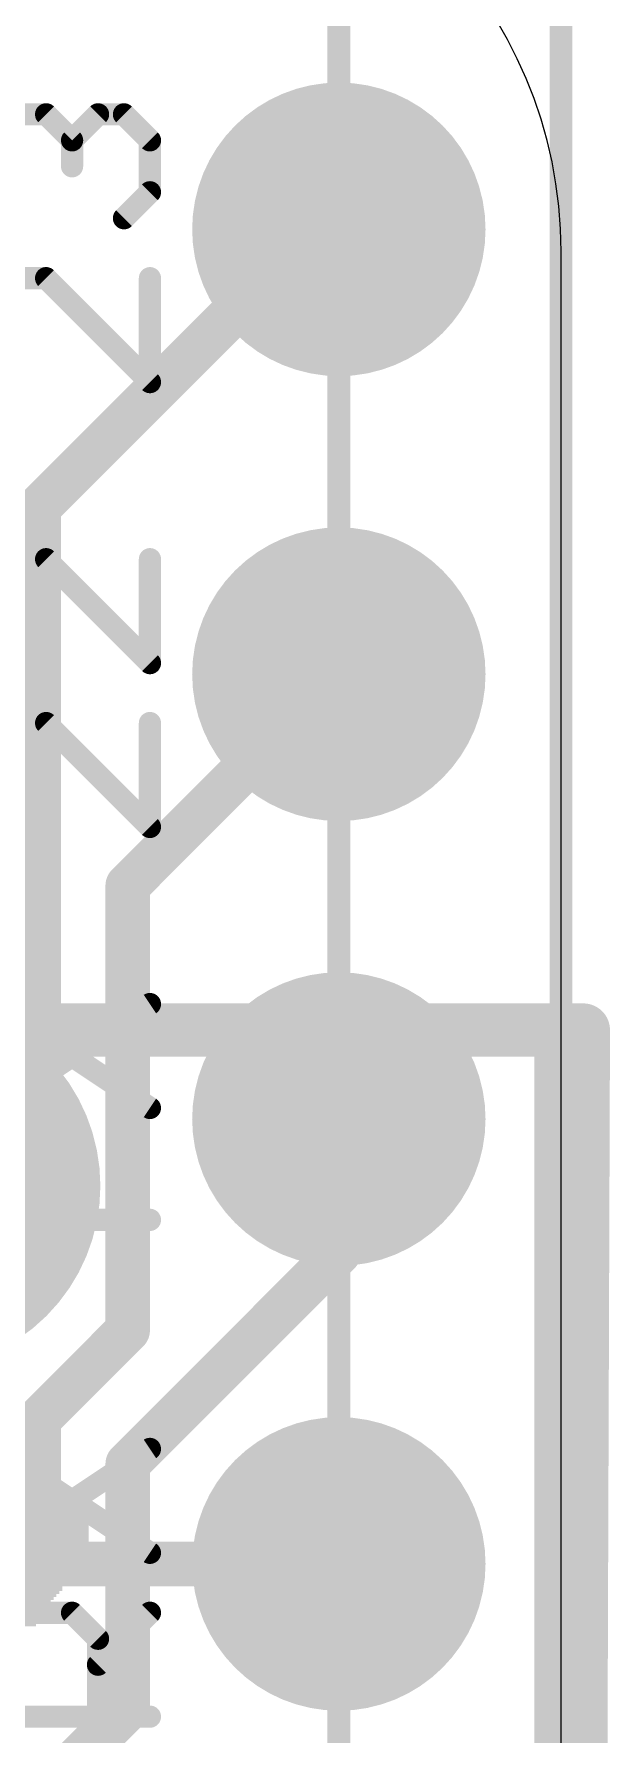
# Model space of a CAD drawing. Extents: x -8.2 to 30.2, y -5.3 to 52.8.
# Drawn here: x 22.39 to 25.68, y 32.68 to 42.39 of the extents above; entities that cross this region are included whole.
import ezdxf

# ---------------------------------------------------------------- set-up
doc = ezdxf.new("R2010")
doc.units = 0
for name, color, linetype in [('1', 12, 'CONTINUOUS'), ('16', 5, 'CONTINUOUS'), ('17', 110, 'CONTINUOUS'), ('20', 53, 'CONTINUOUS'), ('21', 40, 'CONTINUOUS'), ('22', 6, 'CONTINUOUS'), ('47', 253, 'CONTINUOUS')]:
    doc.layers.add(name, color=color, linetype=linetype)

# ---------------------------------------------------------------- blocks, each defined once
blk = doc.blocks.new('ROUNDP')
at = {"const_width": 0.5}
blk.add_lwpolyline([(0, -0.25, 1), (0, 0.25, 1), (0, -0.25)], format="xyb", dxfattribs=at)
blk = doc.blocks.new('RECT')
blk.add_solid([(-0.5, -0.5), (0.5, -0.5), (-0.5, 0.5), (0.5, 0.5)])

msp = doc.modelspace()

# ---------------------------------------------------------------- linework, layer by layer
at = {"layer": '1'}
for points, const_width in [([(24.003, 41.275), (22.4155, 39.6875)], 0.254), ([(24.003, 41.275), (24.13, 41.275)], 0.254), ([(22.4155, 35.2425), (22.4155, 39.6875)], 0.254), ([(22.9235, 37.5285), (24.13, 38.735)], 0.254), ([(22.9235, 34.9885), (22.9235, 37.5285)], 0.254), ([(0.127, 36.703), (25.527, 36.703)], 0.3048), ([(25.527, 36.703), (25.4, 0)], 0.3048), ([(24.13, 35.433), (24.13, 36.195)], 0.254), ([(22.9235, 34.2265), (24.13, 35.433)], 0.254), ([(21.891, 34.718), (22.4155, 35.2425)], 0.254), ([(22.4155, 34.4805), (22.9235, 34.9885)], 0.254), ([(22.4155, 33.8455), (22.4155, 34.4805)], 0.254), ([(22.9235, 32.8295), (22.9235, 34.2265)], 0.254), ([(22.018, 33.448), (22.4155, 33.8455)], 0.254), ([(22.272, 32.178), (22.9235, 32.8295)], 0.254)]:
    msp.add_lwpolyline(points, dxfattribs=dict(at, const_width=const_width))
for points, const_width in [([(24.003, 41.3385, 1), (24.003, 41.2115)], 0.127), ([(24.0479, 41.2301, 1), (23.9581, 41.3199)], 0.127), ([(24.13, 41.2115, 1), (24.13, 41.3385)], 0.127), ([(22.479, 39.6875, 1), (22.352, 39.6875)], 0.127), ([(22.3706, 39.7324, 1), (22.4604, 39.6426)], 0.127), ([(24.1749, 38.6901, 1), (24.0851, 38.7799)], 0.127), ([(22.987, 37.5285, 1), (22.86, 37.5285)], 0.127), ([(22.8786, 37.5734, 1), (22.9684, 37.4836)], 0.127), ([(25.6032, 36.7027, 1), (25.4508, 36.7033)], 0.1524), ([(25.527, 36.6268, 1), (25.527, 36.7792)], 0.1524), ([(24.1935, 36.195, 1), (24.0665, 36.195)], 0.127), ([(24.1749, 35.3881, 1), (24.0851, 35.4779)], 0.127), ([(24.0665, 35.433, 1), (24.1935, 35.433)], 0.127), ([(22.4604, 35.1976, 1), (22.3706, 35.2874)], 0.127), ([(22.352, 35.2425, 1), (22.479, 35.2425)], 0.127), ([(22.9684, 34.9436, 1), (22.8786, 35.0334)], 0.127), ([(22.86, 34.9885, 1), (22.987, 34.9885)], 0.127), ([(22.479, 34.4805, 1), (22.352, 34.4805)], 0.127), ([(22.3706, 34.5254, 1), (22.4604, 34.4356)], 0.127), ([(22.987, 34.2265, 1), (22.86, 34.2265)], 0.127), ([(22.8786, 34.2714, 1), (22.9684, 34.1816)], 0.127), ([(22.352, 33.8455, 1), (22.479, 33.8455)], 0.127), ([(22.4604, 33.8006, 1), (22.3706, 33.8904)], 0.127), ([(22.9684, 32.7846, 1), (22.8786, 32.8744)], 0.127), ([(22.86, 32.8295, 1), (22.987, 32.8295)], 0.127)]:
    msp.add_lwpolyline(points, format="xyb", dxfattribs=dict(at, const_width=const_width))
at = {"layer": '16'}
for points, const_width in [([(0, 36.703), (25.4, 36.703)], 0.3048), ([(25.4, 36.703), (25.4, 0)], 0.3048), ([(20.066, 33.655), (24.13, 33.655)], 0.254)]:
    msp.add_lwpolyline(points, dxfattribs=dict(at, const_width=const_width))
for points, const_width in [([(25.4762, 36.703, 1), (25.3238, 36.703)], 0.1524), ([(25.4, 36.6268, 1), (25.4, 36.7792)], 0.1524), ([(24.13, 33.5915, 1), (24.13, 33.7185)], 0.127)]:
    msp.add_lwpolyline(points, format="xyb", dxfattribs=dict(at, const_width=const_width))
at = {"layer": '20'}
msp.add_line((25.4, 2.54), (25.4, 41.148), dxfattribs=at)
msp.add_arc((22.86, 41.148), 2.54, 0, 90, dxfattribs=at)
at = {"layer": '21', "const_width": 0.127}
for points in [[(22.309, 41.9317), (22.4573, 41.9317)], [(22.4573, 41.9317), (22.6056, 41.7834)], [(22.6056, 41.7834), (22.7539, 41.9317)], [(22.7539, 41.9317), (22.9022, 41.9317)], [(22.9022, 41.9317), (23.0505, 41.7834)], [(22.6056, 41.7834), (22.6056, 41.6351)], [(23.0505, 41.7834), (23.0505, 41.4868)], [(23.0505, 41.4868), (22.9022, 41.3385)], [(22.4573, 40.9962), (22.309, 40.9962)], [(23.0505, 40.403), (22.4573, 40.9962)], [(23.0505, 40.9962), (23.0505, 40.403)], [(22.4573, 39.3917), (22.309, 39.3917)], [(23.0505, 38.7985), (22.4573, 39.3917)], [(23.0505, 39.3917), (23.0505, 38.7985)], [(22.4573, 38.4562), (22.309, 38.4562)], [(23.0505, 37.863), (22.4573, 38.4562)], [(23.0505, 38.4562), (23.0505, 37.863)], [(22.1607, 36.2585), (23.0505, 36.8517)], [(22.1607, 36.8517), (23.0505, 36.2585)], [(23.0505, 35.6196), (22.1607, 35.6196)], [(22.1607, 33.7185), (23.0505, 34.3117)], [(22.1607, 34.3117), (23.0505, 33.7185)], [(22.309, 33.3762), (22.6056, 33.3762)], [(22.6056, 33.3762), (22.7539, 33.2279)], [(22.7539, 33.0796), (23.0505, 33.3762)], [(22.7539, 33.2279), (22.7539, 32.783)], [(23.0505, 32.783), (22.1607, 32.783)]]:
    msp.add_lwpolyline(points, dxfattribs=at)
at = {"layer": '21', "const_width": 0.0635}
for points in [[(22.4798, 41.9541, 1), (22.4349, 41.9092)], [(22.4573, 41.8999, 1), (22.4573, 41.9634)], [(22.7539, 41.9634, 1), (22.7539, 41.8999)], [(22.7764, 41.9092, 1), (22.7315, 41.9541)], [(22.9247, 41.9541, 1), (22.8798, 41.9092)], [(22.9022, 41.8999, 1), (22.9022, 41.9634)], [(22.6374, 41.7834, 1), (22.5739, 41.7834)], [(22.5832, 41.8058, 1), (22.6281, 41.7609)], [(22.5832, 41.7609, 1), (22.6281, 41.8058)], [(23.0822, 41.7834, 1), (23.0188, 41.7834)], [(23.028, 41.7609, 1), (23.073, 41.8058)], [(22.5739, 41.6351, 1), (22.6374, 41.6351)], [(23.0188, 41.4868, 1), (23.0822, 41.4868)], [(23.073, 41.4643, 1), (23.028, 41.5092)], [(22.8798, 41.361, 1), (22.9247, 41.316)], [(22.4798, 41.0186, 1), (22.4349, 40.9737)], [(22.4573, 40.9644, 1), (22.4573, 41.0279)], [(23.0822, 40.9962, 1), (23.0188, 40.9962)], [(23.0188, 40.403, 1), (23.0822, 40.403)], [(23.028, 40.3805, 1), (23.073, 40.4254)], [(22.4798, 39.4141, 1), (22.4349, 39.3692)], [(22.4573, 39.3599, 1), (22.4573, 39.4234)], [(23.0822, 39.3917, 1), (23.0188, 39.3917)], [(23.028, 38.776, 1), (23.073, 38.821)], [(23.0188, 38.7985, 1), (23.0822, 38.7985)], [(22.4798, 38.4786, 1), (22.4349, 38.4337)], [(22.4573, 38.4244, 1), (22.4573, 38.4879)], [(23.0822, 38.4562, 1), (23.0188, 38.4562)], [(23.0188, 37.863, 1), (23.0822, 37.863)], [(23.028, 37.8405, 1), (23.073, 37.8854)], [(23.0681, 36.8253, 1), (23.0329, 36.8781)], [(23.0329, 36.2321, 1), (23.0681, 36.2849)], [(23.0505, 35.5878, 1), (23.0505, 35.6513)], [(23.0681, 34.2853, 1), (23.0329, 34.3381)], [(23.0329, 33.6921, 1), (23.0681, 33.7449)], [(22.6281, 33.3986, 1), (22.5832, 33.3537)], [(22.6056, 33.3444, 1), (22.6056, 33.4079)], [(23.073, 33.3537, 1), (23.028, 33.3986)], [(22.7857, 33.2279, 1), (22.7222, 33.2279)], [(22.7315, 33.2054, 1), (22.7764, 33.2503)], [(22.7315, 33.102, 1), (22.7764, 33.0571)], [(23.0505, 32.7512, 1), (23.0505, 32.8147)], [(22.7222, 32.783, 1), (22.7857, 32.783)]]:
    msp.add_lwpolyline(points, format="xyb", dxfattribs=at)
at = {"layer": '22', "const_width": 0.3048}
msp.add_lwpolyline([(21.717, 34.916, 1), (21.717, 36.712, 1), (21.717, 34.916)], format="xyb", dxfattribs=at)
at = {"layer": '47', "const_width": 0.13}
for points in [[(25.4, 22.606), (25.4, 52.369)], [(24.13, 23.495), (24.13, 48.178)]]:
    msp.add_lwpolyline(points, dxfattribs=at)

# ---------------------------------------------------------------- block references
at = {"layer": '17', "xscale": 1.6764, "yscale": 1.6764}
for p in [(24.13, 41.275), (24.13, 41.275), (24.13, 38.735), (24.13, 38.735), (24.13, 36.195), (24.13, 36.195), (24.13, 33.655), (24.13, 33.655)]:
    msp.add_blockref('ROUNDP', p, dxfattribs=at)
at = {"layer": '22', "rotation": 180}
for p, xscale, yscale in [((21.6949, 33.9944), 1.8776, 0.0167), ((21.7201, 34.0111), 1.7937, 0.0168), ((21.7369, 34.0279), 1.7267, 0.0168), ((21.762, 34.0447), 1.6093, 0.0167), ((21.8207, 34.0614), 1.3243, 0.0168), ((21.6111, 33.8938), 2.1793, 0.0167), ((21.6195, 33.9105), 2.1291, 0.0168), ((21.6279, 33.9273), 2.1123, 0.0168), ((21.6446, 33.9441), 2.0452, 0.0167), ((21.6614, 33.9608), 1.9781, 0.0168), ((21.6781, 33.9776), 1.9446, 0.0168), ((21.5356, 33.7932), 2.3302, 0.0168), ((21.5524, 33.81), 2.2966, 0.0167), ((21.5608, 33.8267), 2.2799, 0.0168), ((21.5776, 33.8435), 2.2463, 0.0168), ((21.5859, 33.8603), 2.2296, 0.0167), ((21.5943, 33.877), 2.2128, 0.0168), ((21.4686, 33.6926), 2.3972, 0.0168), ((21.4854, 33.7094), 2.3973, 0.0167), ((21.4938, 33.7261), 2.3805, 0.0168), ((21.5022, 33.7429), 2.3637, 0.0168), ((21.5189, 33.7597), 2.3637, 0.0167), ((21.5273, 33.7764), 2.3469, 0.0168), ((21.4267, 33.6256), 2.414, 0.0167), ((21.4183, 33.6088), 2.3972, 0.0168), ((21.4351, 33.6423), 2.3973, 0.0168), ((21.4518, 33.6758), 2.3972, 0.0168), ((21.4518, 33.6591), 2.3972, 0.0167), ((21.0076, 33.5082), 3.0846, 0.0168), ((21.3513, 33.525), 2.3973, 0.0167), ((21.3764, 33.5585), 2.414, 0.0168), ((21.368, 33.5417), 2.3972, 0.0168), ((21.3848, 33.5753), 2.3973, 0.0167), ((21.3932, 33.592), 2.4141, 0.0168), ((21.0076, 33.4914), 3.051, 0.0168), ((20.9992, 33.4579), 3.0008, 0.0168), ((21.0076, 33.4747), 3.0175, 0.0167), ((20.9992, 33.4412), 2.9672, 0.0167), ((20.9992, 33.4244), 2.9672, 0.0168), ((20.9992, 33.4076), 2.9337, 0.0168), ((20.9908, 33.3909), 2.917, 0.0167), ((20.9908, 33.3741), 2.8834, 0.0168), ((20.9908, 33.3573), 2.8834, 0.0168), ((20.9909, 33.3406), 2.8499, 0.0167), ((20.9825, 33.3238), 2.8331, 0.0168), ((20.9825, 33.307), 2.8331, 0.0168)]:
    msp.add_blockref('RECT', p, dxfattribs=dict(at, xscale=xscale, yscale=yscale))

doc.saveas('drawing.dxf')
